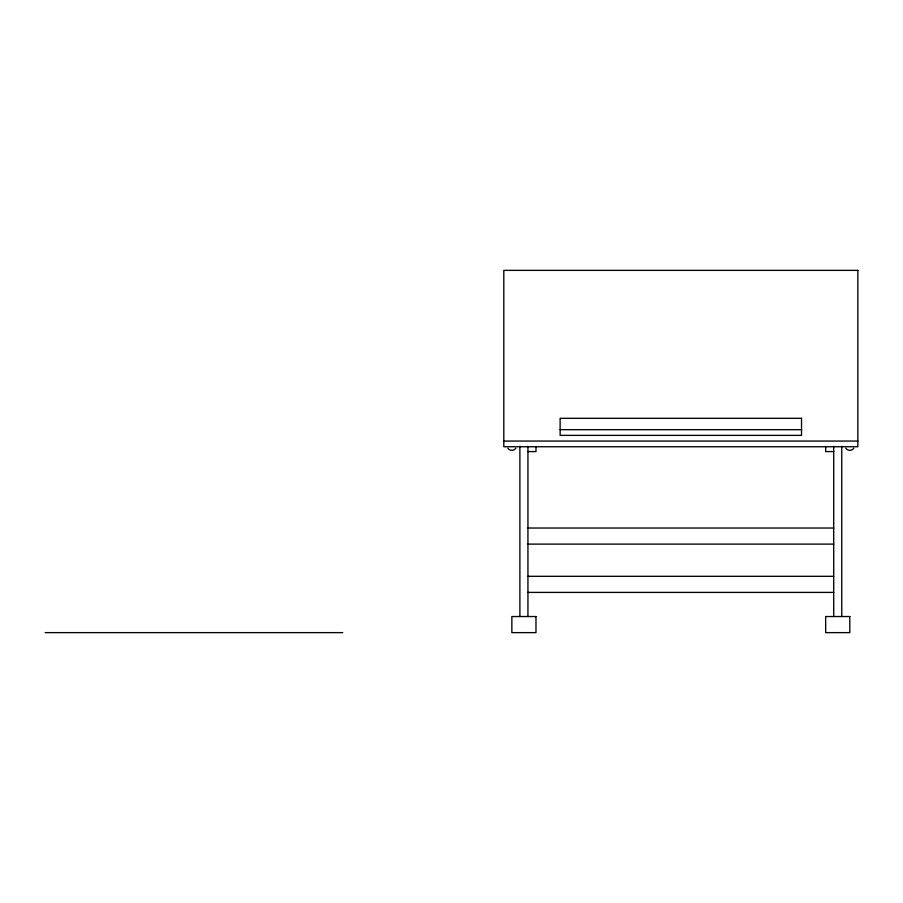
<?xml version="1.0" encoding="UTF-8"?>
<svg xmlns="http://www.w3.org/2000/svg" width="903" height="903" viewBox="0 0 903 903"><rect width="100%" height="100%" fill="white"/><g stroke="black" fill="none" stroke-linecap="round" stroke-linejoin="round"><path stroke-width="1.35" d="M515.861 448.227C514.134 451.048 509.563 451.048 507.836 448.227M853.82 448.227C852.082 451.048 847.522 451.048 845.784 448.227M560.131 429.681L801.525 429.681M503.806 441.059L857.85 441.059M527.939 451.579L535.987 451.579L535.987 446.59M833.706 451.579L825.669 451.579L825.669 446.59M527.939 528.029L833.706 528.029M527.939 544.114L833.706 544.114M527.939 576.306L833.706 576.306M527.939 592.402L833.706 592.402M45.15 632.631L342.745 632.631M841.754 446.342L841.754 616.535M833.706 446.342L833.706 616.535M527.939 446.342L527.939 616.535M519.891 446.342L519.891 616.535M857.85 270.369L503.806 270.369L503.806 446.748L857.85 446.748L857.85 270.369M801.525 418.303L560.131 418.303L560.131 435.37L801.525 435.37L801.525 418.303M535.987 616.535L511.854 616.535L511.854 632.631L535.987 632.631L535.987 616.535M849.802 616.535L825.669 616.535L825.669 632.631L849.802 632.631L849.802 616.535"/></g></svg>
